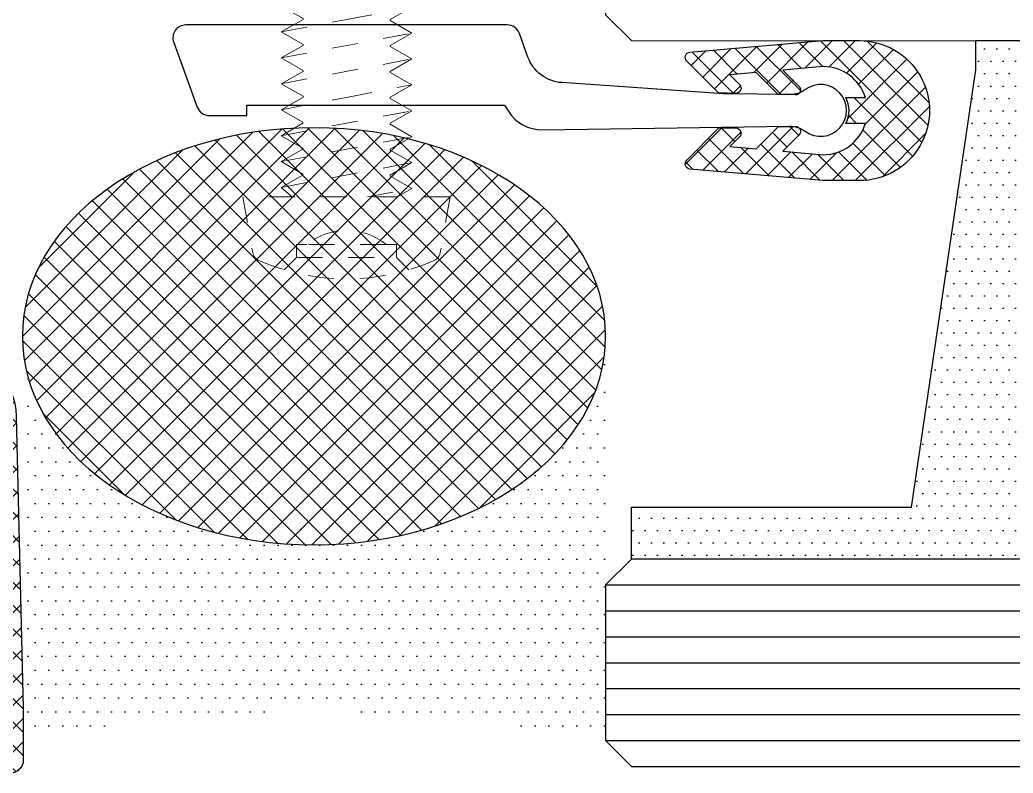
# Model space of a CAD drawing. Header units: inches. Extents: x -772 to 6765, y -813 to 4093.
# Drawn here: x 1539.365 to 1543.198, y -66.648 to -63.742 of the extents above; entities that cross this region are included whole.
import ezdxf

# ---------------------------------------------------------------- set-up
doc = ezdxf.new("R2010")
doc.units = ezdxf.units.IN
doc.header["$MEASUREMENT"] = 0
doc.linetypes.add('HIDDEN2', pattern=[0.1875, 0.125, -0.0625])
for name, color, linetype in [('aksoy_aksesuar', 40, 'Continuous'), ('aksoy_bant', 1, 'Continuous'), ('aksoy_block', 7, 'Continuous'), ('aksoy_detaytarama', 252, 'Continuous'), ('aksoy_fitil', 1, 'Continuous'), ('aksoy_silikon', 1, 'Continuous'), ('H_FAC_Cam', 153, 'Continuous')]:
    doc.layers.add(name, color=color, linetype=linetype)
doc.layers.add('aksoy_vida', color=8, linetype='Continuous', lineweight=0)

# ---------------------------------------------------------------- blocks, each defined once
blk = doc.blocks.new('0340175')
at = {"layer": 'aksoy_aksesuar'}
blk.add_lwpolyline([(4.658628444225997, 8.380285449624353, 0.01454234695920362), (4.745794385418776, 8.38377176450831), (10.98968463714982, 8.8156467999288, 0.2964189637032179), (12.2957194313517, 9.799041288569242), (12.62801320374547, 10.71201092484625, -0.3152987888789837), (13.09785951413824, 11.0410008531835), (25.49999996236738, 11.0410008531835, -0.5205670505517391), (25.96984627276015, 10.36999078151985), (25.06094587313191, 7.872807457009003, -0.3152987888789839), (24.59109956273915, 7.543817528671752), (23.14120333184383, 7.543817528671752), (23.14120333184383, 7.943828639134153), (13.1999999623672, 7.943828639134153), (13.05405627921618, 7.719204945035926, -0.2684808038618933), (11.73478393463165, 7), (2.211868420019528, 7.133329419611982, 0.1666355691980386), (1.593219421835784, 6.938727325669788, -1.979593738999512), (1.593661075418368, 8.548593246373457, 0.166356542833372), (2.2111175279083, 8.353625259790533), (4.658628663790296, 8.380285452016324)], format="xyb", close=True, dxfattribs=at)
blk = doc.blocks.new('RYN_0809850', base_point=(63.7, -37.626821))
at = {"layer": 'aksoy_detaytarama', "extrusion": (0, 0, -1)}
h = blk.add_hatch(dxfattribs=at)
h.set_pattern_fill('ANSI37', color=256, scale=0.2, angle=89.99999999999999)
h.set_pattern_definition([(135, (5448.026925652659, -3473.270843129746), (-0.4490128060534578, -0.4490128060534575), []), (225, (5448.026925652659, -3473.270843129746), (0.4490128060534575, -0.4490128060534578), [])])
edge = h.paths.add_edge_path()
edge.add_ellipse((-67.20720083135656, -33.37902416937787), major_axis=(-0.199999735221808, 0), ratio=1, start_angle=178.5402787016214, end_angle=314.99999985132024, ccw=False)
edge.add_line((-67.00726599999962, -33.38411899999983), (-67.02409199999965, -34.04444400000011))
edge.add_line((-67.02409199999965, -34.04444400000011), (-67.87447400000019, -34.89482600000019))
edge.add_line((-67.87447400000019, -34.89482600000019), (-67.78618000000006, -35.91045399999985))
edge.add_line((-67.78618000000006, -35.91045399999985), (-67.40763499999957, -35.53190899999981))
edge.add_ellipse((-67.26621333135652, -35.67333036906111), major_axis=(-0.2000002299722526, 0), ratio=1, start_angle=178.5403395368569, end_angle=315.0000606865575, ccw=False)
edge.add_line((-67.06627800000024, -35.67842500000006), (-67.0831049999997, -36.33874999999989))
edge.add_line((-67.0831049999997, -36.33874999999989), (-68.3125970000001, -37.56824199999983))
edge.add_ellipse((-68.45401855161757, -37.42682083334337), major_axis=(-0.2000000041009146, 0), ratio=1, start_angle=4.9686603744862055, end_angle=135.0000779820015, ccw=False)
edge.add_line((-68.65326699999969, -37.44414300000017), (-69.10005499999988, -32.30002800000011))
edge.add_line((-69.10005499999988, -32.30002800000011), (-69.10005499999988, -30.90002800000002))
edge.add_ellipse((-66.40002749999985, -30.90002800000002), major_axis=(-2.700027500000033, 0), ratio=1, start_angle=180, end_angle=360, ccw=False)
edge.add_line((-63.69999999999982, -30.90002800000002), (-63.69999999999982, -32.29854599999999))
edge.add_line((-63.69999999999982, -32.29854599999999), (-64.14733700000033, -37.44414300000017))
edge.add_ellipse((-64.34658494838229, -37.4268210663304), major_axis=(-0.1999994858005309, 0), ratio=1, start_angle=44.99997610709897, end_angle=175.0313937146134, ccw=False)
edge.add_line((-64.48800599999959, -37.56824199999983), (-65.71749900000032, -36.33874999999989))
edge.add_line((-65.71749900000032, -36.33874999999989), (-65.73432500000035, -35.67842500000006))
edge.add_ellipse((-65.53439016864333, -35.67333016937788), major_axis=(-0.1999997352219033, 0), ratio=1, start_angle=-134.99999985125692, end_angle=1.4597212984431849, ccw=False)
edge.add_line((-65.39296899999954, -35.53190899999981), (-65.01391899999999, -35.91095899999982))
edge.add_line((-65.01391899999999, -35.91095899999982), (-64.92558000000008, -34.89482600000019))
edge.add_line((-64.92558000000008, -34.89482600000019), (-65.77596300000005, -34.04444400000011))
edge.add_line((-65.77596300000005, -34.04444400000011), (-65.79278900000008, -33.38411899999983))
edge.add_ellipse((-65.5928541686436, -33.37902416937769), major_axis=(-0.1999997352213624, 0), ratio=1, start_angle=-134.9999998512655, end_angle=1.4597212984348857, ccw=False)
edge.add_line((-65.45143300000018, -33.23760300000004), (-64.83509099999992, -33.85394499999984))
edge.add_line((-64.83509099999992, -33.85394499999984), (-64.69999999999982, -32.30002800000011))
edge.add_ellipse((-66.40002664500905, -32.30002626663323), major_axis=(-1.700026645010115, 0), ratio=1, start_angle=179.9999415805588, end_angle=252.9053506225568)
edge.add_line((-65.90030200000001, -30.67510600000014), (-65.90030200000001, -31.43381200000022))
edge.add_ellipse((-66.4000274602546, -32.30002647922605), major_axis=(-1.000026529471666, 0), ratio=1, start_angle=240.019038660178, end_angle=300.0172868628155)
edge.add_line((-66.90030200000001, -31.43412900000021), (-66.90030200000001, -30.67510600000014))
edge.add_ellipse((-66.40057735499097, -32.30002626663323), major_axis=(-1.700026645010119, 0), ratio=1, start_angle=-72.90535062255681, end_angle=5.841944114494875e-05)
edge.add_line((-68.1006040000002, -32.30002800000011), (-67.96496399999978, -33.85394499999984))
edge.add_line((-67.96496399999978, -33.85394499999984), (-67.34862200000043, -33.23760300000004))
at = {"layer": 'aksoy_fitil'}
blk.add_lwpolyline([(67.34862200000043, -33.23760300000004, 0.677431), (67.00726599999962, -33.38411899999983), (67.02409199999965, -34.04444400000011), (67.87447400000019, -34.89482600000019), (67.78618000000006, -35.91045399999985), (67.40763499999957, -35.53190899999981, 0.677431), (67.06627800000024, -35.67842500000006), (67.0831049999997, -36.33874999999989), (68.3125970000001, -37.56824199999983, 0.637263), (68.65326699999969, -37.44414300000017), (69.10005499999988, -32.30002800000011), (69.10005499999988, -30.90002800000002, 1), (63.69999999999982, -30.90002800000002), (63.69999999999982, -32.29854599999999), (64.14733700000033, -37.44414300000017, 0.637263), (64.48800599999959, -37.56824199999983), (65.71749900000032, -36.33874999999989), (65.73432500000035, -35.67842500000006, 0.677431), (65.39296899999954, -35.53190899999981), (65.01391899999999, -35.91095899999982), (64.92558000000008, -34.89482600000019), (65.77596300000005, -34.04444400000011), (65.79278900000008, -33.38411899999983, 0.677431), (65.45143300000018, -33.23760300000004), (64.83509099999992, -33.85394499999984), (64.69999999999982, -32.30002800000011, -0.329293), (65.90030200000001, -30.67510600000014), (65.90030200000001, -31.43381200000022, -0.267941), (66.90030200000001, -31.43412900000021), (66.90030200000001, -30.67510600000014, -0.329293), (68.1006040000002, -32.30002800000011), (67.96496399999978, -33.85394499999984), (67.34862200000043, -33.23760300000004)], format="xyb", close=True, dxfattribs=at)
blk = doc.blocks.new('c1(8 20 12) silikon')
at = {"layer": 'aksoy_detaytarama'}
h = blk.add_hatch(dxfattribs=at)
h.set_pattern_fill('DOTS', color=256, scale=0.3)
h.set_pattern_definition([(0, (-3382.415465525104, -5313.159109061882), (0.238125, 0.47625), [0, -0.47625])])
h.paths.add_polyline_path([(-45.17120356632313, -13.04971671334351), (-45.17120356632313, -11.04971671334351), (-34.36650080037452, -11.04971671334351), (-31.88768288643132, 5.822495017462643), (-31.88768288643132, 6.950283286656486), (-25.88768288643132, 6.950283286656486), (-25.88768288643132, -13.04971671334351)])
for p, q in [((-46.17120356632313, -14.04971671334351), (103.8287964336778, -14.04971671334351)), ((-46.17120356632313, -15.04971671334351), (103.8287964336778, -15.04971671334351)), ((-46.17120356632313, -16.04971671334351), (103.8287964336778, -16.0497167133426)), ((-46.17120356632313, -17.04971671334351), (103.8287964336778, -17.04971671334351)), ((-46.17120356632313, -18.04971671334351), (103.8287964336778, -18.0497167133426)), ((-46.17120356632313, -19.04971671334351), (103.8287964336778, -19.04971671334351)), ((-46.17120356632313, -20.04971671334351), (103.8287964336778, -20.04971671334351))]:
    blk.add_line(p, q, dxfattribs=at)
at = {"layer": 'aksoy_silikon'}
blk.add_lwpolyline([(-45.17120356632313, -13.04971671334351), (-45.17120356632313, -11.04971671334351), (-34.36650080037452, -11.04971671334351), (-31.88768288643132, 5.822495017462643), (-31.88768288643132, 6.950283286656486), (-25.88768288643132, 6.950283286656486), (-25.88768288643132, -13.04971671334351)], close=True, dxfattribs=at)
at = {"layer": 'H_FAC_Cam'}
for points in [[(103.8287964336769, 12.95028328665649), (-45.17120356632313, 12.95028328665649), (-46.17120356632313, 11.95028328665649), (-46.17120356632313, 7.950283286656486), (-45.17120356632313, 6.950283286656486), (103.8287964336769, 6.950283286656486)], [(103.8287964336769, -13.04971671334351), (-45.17120356632313, -13.04971671334351), (-46.17120356632313, -14.04971671334351), (-46.17120356632313, -20.04971671334351), (-45.17120356632313, -21.04971671334351), (103.8287964336769, -21.04971671334351)]]:
    blk.add_lwpolyline(points, dxfattribs=at)
blk = doc.blocks.new('RYN_0535462', base_point=(-3.157513, 0))
at = {"layer": 'aksoy_vida', "linetype": 'HIDDEN2', "ltscale": 0.2}
for p, q in [((0, 7.998099999999795), (-2.14951099999962, 7.617672999999741)), ((0, 0), (0, 7.998099999999795)), ((0.3656320000000051, 6.518694000000323), (0, 6.100620000000163)), ((0.3656320000000051, 6.518694000000323), (1.325522000000092, 1.47935200000029)), ((0.8456100000003062, 5.678804000000127), (0.3656320000000051, 6.518694000000323)), ((1.365501999999651, 6.518694000000323), (0.8856040000000576, 5.678804000000127)), ((1.365501999999651, 6.518694000000323), (2.325391999999738, 1.47935200000029)), ((1.845478999999614, 5.678804000000127), (1.365501999999651, 6.518694000000323)), ((2.365370999999868, 6.518694000000323), (1.885473999999704, 5.678804000000127)), ((2.365370999999868, 6.518694000000323), (3.325260999999955, 1.47935200000029)), ((2.845349000000169, 5.678804000000127), (2.365370999999868, 6.518694000000323)), ((3.365241000000424, 6.518694000000323), (2.885344000000259, 5.678804000000127)), ((3.365241000000424, 6.518694000000323), (3.843369999999595, 4.008554000000004)), ((3.365241000000424, 6.518694000000323), (3.843369999999595, 5.682036999999582)), ((13.36510999999973, 6.518694000000323), (12.88521299999957, 5.678804000000127)), ((13.36510999999973, 6.518694000000323), (14.32499999999982, 1.47935200000029)), ((13.84508800000003, 5.678804000000127), (13.36510999999973, 6.518694000000323)), ((14.36498000000029, 6.518694000000323), (13.88508300000012, 5.678804000000127)), ((14.36498000000029, 6.518694000000323), (15.32487000000037, 1.47935200000029)), ((14.84495700000025, 5.678804000000127), (14.36498000000029, 6.518694000000323)), ((15.36484999999993, 6.518694000000323), (14.88495200000034, 5.678804000000127)), ((15.36484999999993, 6.518694000000323), (15.94336999999996, 3.48150700000042)), ((15.8448269999999, 5.678804000000127), (15.36484999999993, 6.518694000000323)), ((15.94336999999996, 5.781272999999601), (16.36471900000015, 6.518694000000323)), ((16.36471900000015, 6.518694000000323), (17.32460900000024, 1.47935200000029)), ((16.84469700000045, 5.678804000000127), (16.36471900000015, 6.518694000000323)), ((17.3645889999998, 6.518694000000323), (16.8846910000002, 5.678804000000127)), ((17.3645889999998, 6.518694000000323), (18.32447799999954, 1.47935200000029)), ((17.84456599999976, 5.678804000000127), (17.3645889999998, 6.518694000000323)), ((18.36445800000001, 6.518694000000323), (17.88456099999985, 5.678804000000127)), ((18.36445800000001, 6.518694000000323), (19.3243480000001, 1.47935200000029)), ((18.84443600000031, 5.678804000000127), (18.36445800000001, 6.518694000000323)), ((19.36432799999966, 6.518694000000323), (18.88443000000007, 5.678804000000127)), ((19.36432799999966, 6.518694000000323), (20.32421799999975, 1.770513999999821)), ((19.84430499999962, 5.678804000000127), (19.36432799999966, 6.518694000000323)), ((-2.805811999999605, 6.406192000000374), (-2.328787999999804, 5.929167999999663)), ((4.365109999999731, 6.515207000000373), (3.885212999999567, 5.675317000000177)), ((4.365109999999731, 6.515207000000373), (5.324999999999818, 1.475864000000001)), ((4.845088000000032, 5.675317000000177), (4.365109999999731, 6.515207000000373)), ((5.364980000000287, 6.515207000000373), (4.885083000000122, 5.675317000000177)), ((5.364980000000287, 6.515207000000373), (6.324870000000374, 1.475864000000001)), ((5.84495700000025, 5.675317000000177), (5.364980000000287, 6.515207000000373)), ((6.364849999999933, 6.515207000000373), (5.884952000000339, 5.675317000000177)), ((6.364849999999933, 6.515207000000373), (6.943369999999959, 3.47801999999956)), ((6.844826999999896, 5.675317000000177), (6.364849999999933, 6.515207000000373)), ((7.365109999999731, 6.515207000000373), (6.885212999999567, 5.675317000000177)), ((7.365109999999731, 6.515207000000373), (8.324999999999818, 1.475864000000001)), ((7.845088000000032, 5.675317000000177), (7.365109999999731, 6.515207000000373)), ((8.364980000000287, 6.515207000000373), (7.885083000000122, 5.675317000000177)), ((8.364980000000287, 6.515207000000373), (9.324870000000374, 1.475864000000001)), ((8.84495700000025, 5.675317000000177), (8.364980000000287, 6.515207000000373)), ((9.364849999999933, 6.515207000000373), (8.88495200000034, 5.675317000000177)), ((9.364849999999933, 6.515207000000373), (9.943369999999959, 3.47801999999956)), ((9.844826999999896, 5.675317000000177), (9.364849999999933, 6.515207000000373)), ((10.36510999999973, 6.515207000000373), (9.885212999999567, 5.675317000000177)), ((10.36510999999973, 6.515207000000373), (11.32499999999982, 1.475864000000001)), ((10.84508800000003, 5.675317000000177), (10.36510999999973, 6.515207000000373)), ((11.36498000000029, 6.515207000000373), (10.88508300000012, 5.675317000000177)), ((11.36498000000029, 6.515207000000373), (12.32487000000037, 1.475864000000001)), ((11.84495700000025, 5.675317000000177), (11.36498000000029, 6.515207000000373)), ((12.36484999999993, 6.515207000000373), (11.88495200000034, 5.675317000000177)), ((12.36484999999993, 6.515207000000373), (12.94336999999996, 3.47801999999956)), ((12.8448269999999, 5.675317000000177), (12.36484999999993, 6.515207000000373)), ((-2.328787999999804, 5.929167999999663), (-2.328787999999804, 2.068878000000041)), ((-2.328787999999804, 5.929167999999663), (-1.83768500000042, 5.929167999999663)), ((-1.83768500000042, 5.52922000000035), (-1.83768500000042, 5.929167999999663)), ((6.884821999999986, 5.675317000000177), (6.943369999999959, 5.777785000000222)), ((9.884821999999986, 5.675317000000177), (9.943369999999959, 5.777785000000222)), ((12.88482199999999, 5.675317000000177), (12.94336999999996, 5.777785000000222)), ((15.88482199999999, 5.678804000000127), (15.94336999999996, 5.781272999999601)), ((24.19793200000004, 3.999050000000352), (19.75178200000028, 5.840704999999616)), ((-1.83768500000042, 2.468826000000263), (-1.83768500000042, 5.52922000000035)), ((0.8856040000000576, 5.678804000000127), (0.8456100000003062, 5.678804000000127)), ((1.885473999999704, 5.678804000000127), (1.845478999999614, 5.678804000000127)), ((2.885344000000259, 5.678804000000127), (2.845349000000169, 5.678804000000127)), ((3.843369999999595, 5.678549999999632), (3.845218000000386, 5.675317000000177)), ((3.885212999999567, 5.675317000000177), (3.845218000000386, 5.675317000000177)), ((4.885083000000122, 5.675317000000177), (4.845088000000032, 5.675317000000177)), ((5.884952000000339, 5.675317000000177), (5.84495700000025, 5.675317000000177)), ((6.843369999999595, 5.678549999999632), (6.845218000000386, 5.675317000000177)), ((6.884821999999986, 5.675317000000177), (6.844826999999896, 5.675317000000177)), ((6.885212999999567, 5.675317000000177), (6.845218000000386, 5.675317000000177)), ((7.885083000000122, 5.675317000000177), (7.845088000000032, 5.675317000000177)), ((8.88495200000034, 5.675317000000177), (8.84495700000025, 5.675317000000177)), ((9.843369999999595, 5.678549999999632), (9.845218000000386, 5.675317000000177)), ((9.884821999999986, 5.675317000000177), (9.844826999999896, 5.675317000000177)), ((9.885212999999567, 5.675317000000177), (9.845218000000386, 5.675317000000177)), ((10.88508300000012, 5.675317000000177), (10.84508800000003, 5.675317000000177)), ((11.88495200000034, 5.675317000000177), (11.84495700000025, 5.675317000000177)), ((12.8433699999996, 5.682036999999582), (12.84521800000039, 5.678804000000127)), ((12.88482199999999, 5.675317000000177), (12.8448269999999, 5.675317000000177)), ((12.88521299999957, 5.678804000000127), (12.84521800000039, 5.678804000000127)), ((13.88508300000012, 5.678804000000127), (13.84508800000003, 5.678804000000127)), ((14.88495200000034, 5.678804000000127), (14.84495700000025, 5.678804000000127)), ((15.88482199999999, 5.678804000000127), (15.8448269999999, 5.678804000000127)), ((16.8846910000002, 5.678804000000127), (16.84469700000045, 5.678804000000127)), ((17.88456099999985, 5.678804000000127), (17.84456599999976, 5.678804000000127)), ((18.88443000000007, 5.678804000000127), (18.84443600000031, 5.678804000000127)), ((21.86805399999957, 4.983586999999716), (21.87265800000023, 4.962209999999686)), ((20.86818500000027, 4.569427999999789), (21.32408699999996, 2.452554000000418)), ((3.843369999999595, 4.005065999999715), (4.325130999999601, 1.475864000000001)), ((6.843369999999595, 4.005065999999715), (7.325130999999601, 1.475864000000001)), ((9.843369999999595, 4.005065999999715), (10.3251309999996, 1.475864000000001)), ((12.8433699999996, 4.008554000000004), (13.3251309999996, 1.47935200000029)), ((22.08009599999968, 3.999023000000307), (22.32395699999961, 2.866713000000345)), ((22.46392899999955, 3.280802000000222), (24.19786699999986, 3.999023000000307)), ((15.94336999999996, 3.48150700000042), (16.32473899999968, 1.47935200000029)), ((0, 3.189000999999735), (0.3256529999998747, 1.47935200000029)), ((22.46392899999955, 3.280802000000222), (22.32395699999961, 2.866713000000345)), ((21.89526999999998, 3.045256999999765), (21.32408699999996, 2.452554000000418)), ((21.89526999999998, 3.045256999999765), (21.93222100000003, 3.060561999999663)), ((22.32395699999961, 2.866713000000345), (21.93222100000003, 3.060561999999663)), ((-1.83768500000042, 2.468826000000263), (-1.83768500000042, 2.068878000000041)), ((0.8056299999998373, 2.319241999999576), (0.3256529999998747, 1.47935200000029)), ((0.8056299999998373, 2.319241999999576), (0.8456249999999272, 2.319241999999576)), ((1.325522000000092, 1.47935200000029), (0.8456249999999272, 2.319241999999576)), ((1.805499000000054, 2.319241999999576), (1.325522000000092, 1.47935200000029)), ((1.805499000000054, 2.319241999999576), (1.845494000000144, 2.319241999999576)), ((2.325391999999738, 1.47935200000029), (1.845494000000144, 2.319241999999576)), ((2.8053689999997, 2.319241999999576), (2.325391999999738, 1.47935200000029)), ((2.8053689999997, 2.319241999999576), (2.84536399999979, 2.319241999999576)), ((3.325260999999955, 1.47935200000029), (2.84536399999979, 2.319241999999576)), ((3.805239000000256, 2.319241999999576), (3.325260999999955, 1.47935200000029)), ((3.805239000000256, 2.319241999999576), (3.843369999999595, 2.319241999999576)), ((3.843369999999595, 2.315754999999626), (3.845233000000007, 2.315754999999626)), ((4.325130999999601, 1.475864000000001), (3.845233000000007, 2.315754999999626)), ((4.805107999999564, 2.315754999999626), (4.325130999999601, 1.475864000000001)), ((4.805107999999564, 2.315754999999626), (4.845102999999654, 2.315754999999626)), ((5.324999999999818, 1.475864000000001), (4.845102999999654, 2.315754999999626)), ((5.804978000000119, 2.315754999999626), (5.324999999999818, 1.475864000000001)), ((5.804978000000119, 2.315754999999626), (5.844971999999871, 2.315754999999626)), ((6.324870000000374, 1.475864000000001), (5.844971999999871, 2.315754999999626)), ((6.804847000000336, 2.315754999999626), (6.324870000000374, 1.475864000000001)), ((6.804847000000336, 2.315754999999626), (6.844842000000426, 2.315754999999626)), ((6.843369999999595, 2.315754999999626), (6.845233000000007, 2.315754999999626)), ((6.844842000000426, 2.315754999999626), (6.943369999999959, 2.143315999999686)), ((7.325130999999601, 1.475864000000001), (6.845233000000007, 2.315754999999626)), ((7.805107999999564, 2.315754999999626), (7.325130999999601, 1.475864000000001)), ((7.805107999999564, 2.315754999999626), (7.845102999999654, 2.315754999999626)), ((8.324999999999818, 1.475864000000001), (7.845102999999654, 2.315754999999626)), ((8.80497800000012, 2.315754999999626), (8.324999999999818, 1.475864000000001)), ((8.80497800000012, 2.315754999999626), (8.84497199999987, 2.315754999999626)), ((9.324870000000374, 1.475864000000001), (8.84497199999987, 2.315754999999626)), ((9.804847000000336, 2.315754999999626), (9.324870000000374, 1.475864000000001)), ((9.804847000000336, 2.315754999999626), (9.844842000000426, 2.315754999999626)), ((9.843369999999595, 2.315754999999626), (9.845233000000007, 2.315754999999626)), ((9.844842000000426, 2.315754999999626), (9.943369999999959, 2.143315999999686)), ((10.3251309999996, 1.475864000000001), (9.845233000000007, 2.315754999999626)), ((10.80510799999956, 2.315754999999626), (10.3251309999996, 1.475864000000001)), ((10.80510799999956, 2.315754999999626), (10.84510299999965, 2.315754999999626)), ((11.32499999999982, 1.475864000000001), (10.84510299999965, 2.315754999999626)), ((11.80497800000012, 2.315754999999626), (11.32499999999982, 1.475864000000001)), ((11.80497800000012, 2.315754999999626), (11.84497199999987, 2.315754999999626)), ((12.32487000000037, 1.475864000000001), (11.84497199999987, 2.315754999999626)), ((12.80484700000034, 2.315754999999626), (12.32487000000037, 1.475864000000001)), ((12.80484700000034, 2.315754999999626), (12.84484200000043, 2.315754999999626)), ((12.8433699999996, 2.319241999999576), (12.84523300000001, 2.319241999999576)), ((12.84484200000043, 2.315754999999626), (12.94336999999996, 2.143315999999686)), ((13.3251309999996, 1.47935200000029), (12.84523300000001, 2.319241999999576)), ((13.80510799999956, 2.319241999999576), (13.3251309999996, 1.47935200000029)), ((13.80510799999956, 2.319241999999576), (13.84510299999965, 2.319241999999576)), ((14.32499999999982, 1.47935200000029), (13.84510299999965, 2.319241999999576)), ((14.80497800000012, 2.319241999999576), (14.32499999999982, 1.47935200000029)), ((14.80497800000012, 2.319241999999576), (14.84497199999987, 2.319241999999576)), ((15.32487000000037, 1.47935200000029), (14.84497199999987, 2.319241999999576)), ((15.80484700000034, 2.319241999999576), (15.32487000000037, 1.47935200000029)), ((15.80484700000034, 2.319241999999576), (15.84484200000043, 2.319241999999576)), ((15.84484200000043, 2.319241999999576), (15.94336999999996, 2.146802999999636)), ((16.80471699999998, 2.319241999999576), (16.32473899999968, 1.47935200000029)), ((16.80471699999998, 2.319241999999576), (16.84471200000007, 2.319241999999576)), ((17.32460900000024, 1.47935200000029), (16.84471200000007, 2.319241999999576)), ((17.8045860000002, 2.319241999999576), (17.32460900000024, 1.47935200000029)), ((17.8045860000002, 2.319241999999576), (17.84458100000029, 2.319241999999576)), ((18.32447799999954, 1.47935200000029), (17.84458100000029, 2.319241999999576)), ((18.80445599999985, 2.319241999999576), (18.32447799999954, 1.47935200000029)), ((18.80445599999985, 2.319241999999576), (18.84445099999994, 2.319241999999576)), ((19.3243480000001, 1.47935200000029), (18.84445099999994, 2.319241999999576)), ((19.80432500000006, 2.319241999999576), (19.3243480000001, 1.47935200000029)), ((19.80432500000006, 2.319241999999576), (19.84432000000015, 2.319241999999576)), ((20.32421799999975, 1.770513999999821), (19.84432000000015, 2.319241999999576)), ((20.89540099999977, 2.631097000000409), (20.32421799999975, 1.770513999999821)), ((20.89540099999977, 2.631097000000409), (20.93235100000038, 2.646402000000307)), ((21.32408699999996, 2.452554000000418), (20.93235100000038, 2.646402000000307)), ((-2.805811999999605, 1.591854000000239), (-2.328787999999804, 2.068878000000041)), ((-2.328787999999804, 2.068878000000041), (-1.83768500000042, 2.068878000000041)), ((0.3256529999998747, 1.47935200000029), (0, 2.049291000000267)), ((15.94336999999996, 2.146802999999636), (16.32473899999968, 1.47935200000029)), ((0, 0), (-2.149405000000115, 0.3804090000003271))]:
    blk.add_line(p, q, dxfattribs=at)
for centre, radius, start, end in [((5.255164999999579, 3.999160999999731), 8.412678, 156.2692159999741, 203.7326570000081), ((-2.08006099999966, 7.223801000000094), 0.399948, 100.0000000000039, 156.2692159999741), ((-3.689975000000231, 3.999023000000307), 2.402599, 320.4395089999919, 39.56049100000814), ((23.22116000000005, 7.801327999999558), 3.988515, 212.151434000036, 279.5224110000191), ((-2.079955000000155, 0.774279999999635), 0.399948, 203.7326570000081, 259.9999999999961)]:
    blk.add_arc(centre, radius, start, end, dxfattribs=at)
blk = doc.blocks.new('0809307')
at = {"layer": 'aksoy_detaytarama'}
h = blk.add_hatch(dxfattribs=at)
h.set_pattern_fill('ANSI37', color=256, scale=0.2)
h.set_pattern_definition([(45, (-296177.8478476441, 750977.2138551504), (-0.4490128060534576, 0.4490128060534577), []), (135, (-296177.8478476441, 750977.2138551504), (-0.4490128060534577, -0.4490128060534576), [])])
edge = h.paths.add_edge_path()
edge.add_arc((-8.74999993271787, -0.4260282322006648), 0.4999999999940743, 89.99999999932093, 179.9999973859972)
edge.add_line((-9.249999932711944, -0.4260282093891874), (-9.249999951745849, -0.8440604525385424))
edge.add_arc((-9.749999951739866, -0.8440604297271218), 0.4999999999940177, 269.9999999993144, 359.9999973860037, ccw=False)
edge.add_line((-9.749999951745849, -1.344060429721139), (-12.08601633680519, -1.344060429721139))
edge.add_arc((-12.08601633681196, -3.844060429689578), 2.499999999968439, 89.99999999984482, 178.6207708255174)
edge.add_line((-14.58529203984654, -3.783886015997268), (-14.85642174404347, -15.04494932503439))
edge.add_line((-14.85642174404347, -15.04494932503439), (-14.85642174404347, -17.04494932503439))
edge.add_arc((-14.35642174404347, -17.04494932503439), 0.5, 180, 270)
edge.add_line((-14.35642174404347, -17.54494932503439), (-10.4564217440784, -17.54494932503439))
edge.add_arc((-10.4564217440784, -16.04494932503439), 1.5, 270, 360)
edge.add_line((-8.956421744078398, -16.04494932503439), (-8.956421744078398, -9.022401029244065))
edge.add_arc((-6.956421744078398, -9.022401029244065), 2, 90, 180, ccw=False)
edge.add_line((-6.956421744078398, -7.022401029244065), (-5.708760147157591, -7.022401029244065))
edge.add_arc((-7.263214047071319, -16.49571476162138), 9.599999999948212, 35.806944495409425, 80.68151005863308, ccw=False)
edge.add_arc((0.8771192775820217, -10.58397060414317), 0.461552871542973, 219.7616081244068, 384.2798084601423)
edge.add_arc((-6.909294608376827, -14.55144516799166), 9.199999999890737, 26.86412915115413, 55.86295363593718)
edge.add_arc((-1.466460610265346, -6.52240102923829), 0.5000000014152025, 89.99568037328311, 235.9399737254059, ccw=False)
edge.add_line((-1.466422914410941, -6.022401029244065), (-1.30941741069546, -6.022401029244065))
edge.add_arc((-1.309417410724407, -5.722401029226759), 0.300000000017306, 270.0000000055285, 360.0000000055883)
edge.add_line((-1.009417410707101, -5.722401029197499), (-1.009417410707101, -5.043968768324703))
edge.add_arc((-0.5094174107069307, -5.043968768324874), 0.5000000000001705, 90.00000000001961, 179.9999999999804, ccw=False)
edge.add_line((-0.5094174107071012, -4.543968768324703), (7.288026925118174, -4.543968768324703))
edge.add_arc((7.288026925118174, -4.043968768324703), 0.5, 270, 360)
edge.add_line((7.788026925118174, -4.043968768324703), (7.788026925118174, -1.726028232253157))
edge.add_arc((7.98802692515892, -1.726028232224053), 0.2000000000407454, 90.00000000833762, 180.0000000083376, ccw=False)
edge.add_line((7.988026925129816, -1.526028232183307), (8.794575497275218, -1.526028232183307))
edge.add_arc((8.794575497275204, -1.026028232183293), 0.5000000000000142, 270.0000000000016, 359.9999999999984)
edge.add_line((9.294575497275218, -1.026028232183307), (9.294575497275218, 1.935551370377652))
edge.add_arc((9.494575497380344, 1.935551370417625), 0.2000000001051259, 154.6561571812043, 180.0000000114512, ccw=False)
edge.add_line((9.313824443263002, 2.021161279175431), (10.74894310475793, 5.051175146480091))
edge.add_arc((10.92969415872134, 4.965565237695919), 0.1999999999772983, 98.53851659185409, 154.6561571555021, ccw=False)
edge.add_line((10.89999931171769, 5.163348492933437), (13.19465790566755, 5.500775334774517))
edge.add_line((13.19465790566755, 5.500775334774517), (13.59457549726358, 5.950664669275284))
edge.add_line((13.59457549726358, 5.950664669275284), (14.10707496292889, 5.634945187717676))
edge.add_line((14.10707496292889, 5.634945187717676), (16.04311767721083, 5.919637987040915))
edge.add_arc((15.98337809915017, 6.325894749252362), 0.4106255886198447, 278.3653251735158, 449.9999999984615)
edge.add_line((15.9833780991612, 6.736520337872207), (14.0265154617955, 6.736520337872207))
edge.add_line((14.0265154617955, 6.736520337872207), (13.56540093268268, 6.349599306588061))
edge.add_line((13.56540093268268, 6.349599306588061), (13.10428640356986, 6.736520337872207))
edge.add_line((13.10428640356986, 6.736520337872207), (12.11919662239961, 6.736520337872207))
edge.add_arc((12.11919662232431, 6.936520337834908), 0.1999999999627011, 255.9637565536461, 270.0000000215728, ccw=False)
edge.add_line((12.07068949739914, 6.742491837823763), (9.44606837228639, 7.398647119058296))
edge.add_arc((9.494575497341563, 7.592675619143773), 0.2000000000663447, 179.9999999905988, 255.9637565226788, ccw=False)
edge.add_line((9.294575497275218, 7.592675619176589), (9.294575497275218, 15.73652033787221))
edge.add_arc((9.094575497292695, 15.73652033784312), 0.1999999999825235, 8.333562154911657e-09, 90.0000000083417)
edge.add_line((9.094575497263577, 15.93652033782564), (7.894575497251935, 15.93652033782564))
edge.add_arc((7.894575497251935, 15.73652033787221), 0.1999999999534339, 90, 180)
edge.add_line((7.694575497298501, 15.73652033787221), (7.694575497298501, 15.13652033789549))
edge.add_arc((7.594575497292695, 15.13652033792458), 0.1000000000058066, 269.99999998331657, 359.9999999833329, ccw=False)
edge.add_line((7.594575497263577, 15.03652033791877), (6.446037286776118, 15.03652033791877))
edge.add_arc((6.446037286730387, 15.13652033785251), 0.09999999993374153, 215.5376778181825, 270.00000002620163, ccw=False)
edge.add_line((6.364663939690217, 15.0783965184819), (6.024575497256592, 15.5545203378424))
edge.add_arc((5.861732076795173, 15.43739546655711), 0.2005896683809289, 35.72551642313726, 131.9753644897494)
edge.add_line((5.72757549729431, 15.58652033784892), (5.225575497257523, 15.13452033791691))
edge.add_arc((5.894202157946372, 14.39142420777748), 0.999626665316663, 131.9804020484435, 179.9944900926394)
edge.add_line((4.894575497251935, 14.39152033790015), (4.894575497251935, 10.38152033789083))
edge.add_arc((5.894202157946462, 10.38161646801353), 0.9996266653167527, 180.0055099073629, 228.0195979515542)
edge.add_line((5.225575497257523, 9.63852033787407), (5.72757549729431, 9.186520337825641))
edge.add_arc((5.861732076795173, 9.335645209117454), 0.2005896683809285, 228.0246355102506, 324.2744835768627)
edge.add_line((6.024575497256592, 9.21852033783216), (6.364663939690217, 9.69464415719267))
edge.add_arc((6.446037286843505, 9.63652033788024), 0.09999999999196711, 90.00000003860993, 144.4623222466186, ccw=False)
edge.add_line((6.446037286776118, 9.736520337872207), (7.594575497263577, 9.736520337872207))
edge.add_arc((7.594575497292695, 9.6365203378664), 0.1000000000058066, 1.666717253101524e-08, 90.00000001668337, ccw=False)
edge.add_line((7.694575497298501, 9.63652033789549), (7.694575497298501, 0.248513505095616))
edge.add_arc((7.89457549725156, 0.248513505059836), 0.1999999999530582, 179.9999999897498, 226.2615274416275)
edge.add_line((7.756301955669187, 0.104012890253216), (8.907733383879531, -0.9977990405168384))
edge.add_arc((8.838596613064324, -1.070049348000876), 0.1000000000514628, -136.26152744007368, 46.26152746366188, ccw=False)
edge.add_line((8.76634630560875, -1.139186118845828), (7.664534374780487, 0.01224530942272395))
edge.add_arc((7.520033759973841, -0.1260282321597108), 0.1999999999531203, 43.73847255838015, 90.00000001024269)
edge.add_line((7.520033759938087, 0.07397176779340953), (4.899999955203384, 0.07397176779340953))
edge.add_arc((4.899999955203327, 0.1739717677700696), 0.09999999997666009, 179.9999999999674, 270.00000000003257, ccw=False)
edge.add_line((4.799999955226667, 0.1739717677701265), (4.799999955226667, 1.724662728607655))
edge.add_arc((4.899999955300719, 1.724662728665669), 0.1000000000740515, 118.07248696931421, 180.0000000332399, ccw=False)
edge.add_line((4.852941131684929, 1.812898022821173), (5.241176425828598, 2.019956846255809))
edge.add_arc((5.099999955220471, 2.284662728604264), 0.3000000000054021, 298.0724869396084, 405.0152786293964)
edge.add_line((5.312075414403807, 2.496851323056035), (4.846036418282893, 2.962641835445538))
edge.add_arc((4.775344598544513, 2.891912303917814), 0.1000000000402743, 45.01527864284123, 90.00000001719992)
edge.add_line((4.775344598514494, 2.991912303958088), (-4.775344692112412, 2.991912303958088))
edge.add_arc((-4.775344692113328, 2.891912303988104), 0.09999999996998454, 89.99999999947534, 134.9847213738341)
edge.add_line((-4.846036511822604, 2.962641835445538), (-5.312075508001726, 2.496851323056035))
edge.add_arc((-5.100000048789473, 2.284662728625794), 0.3000000000106152, 134.9847213774165, 241.9275130672628)
edge.add_line((-5.24117651936831, 2.019956846255809), (-4.852941221266519, 1.812898020609282))
edge.add_arc((-4.900000044687737, 1.724662726504553), 0.09999999993768692, 3.873031289458595e-06, 61.927513115361876, ccw=False)
edge.add_line((-4.80000004475005, 1.724662733264267), (-4.799999941373244, 0.1740300172241405))
edge.add_arc((-4.89999994133268, 0.1740300105711868), 0.09999999995943676, -90.00000000990087, 3.8118615748317097e-06, ccw=False)
edge.add_line((-4.899999941349961, 0.07403001061175019), (-8.749999938067049, 0.07403001061175019))
edge.add_line((-8.749999938067049, 0.07403001061175019), (-8.749999932711944, 0.07397176779340953))
edge = h.paths.add_edge_path(flags=16)
edge.add_arc((6.844575497263577, 13.18652033782564), 0.75, 0, 180)
edge.add_line((6.094575497263577, 13.18652033782564), (6.094575497263577, 11.58652033784892))
edge.add_arc((6.844575497263577, 11.58652033784892), 0.75, 180, 360)
edge.add_line((7.594575497263577, 11.58652033784892), (7.594575497263577, 13.18652033782564))
edge = h.paths.add_edge_path(flags=16)
edge.add_arc((-1.756421744066746, -2.243968768394562), 0.50000000000001, 90.00000000000108, 179.9999999999989, ccw=False)
edge.add_line((-1.756421744066756, -1.743968768394552), (0.2435782559332438, -1.743968768394552))
edge.add_arc((0.2435782559332537, -2.243968768394542), 0.4999999999999902, -1.0800249583553523e-12, 90.00000000000108, ccw=False)
edge.add_line((0.7435782559332438, -2.243968768394552), (0.7435782559332438, -2.743968768394552))
edge.add_arc((0.2435782559332438, -2.743968768394552), 0.5, -90, 0, ccw=False)
edge.add_line((0.2435782559332438, -3.243968768394552), (-1.756421744066756, -3.243968768394552))
edge.add_arc((-1.756421744066785, -2.743968768394581), 0.4999999999999711, 179.9999999999967, 270.0000000000033, ccw=False)
edge.add_line((-2.256421744066756, -2.743968768394552), (-2.256421744066756, -2.243968768394552))
edge = h.paths.add_edge_path(flags=16)
edge.add_arc((5.743578255933234, -2.243968768394562), 0.5000000000000098, 1.119555247875136e-12, 89.99999999999888)
edge.add_line((5.743578255933244, -1.743968768394552), (3.743578255933244, -1.743968768394552))
edge.add_arc((3.743578255933234, -2.243968768394542), 0.4999999999999902, 89.99999999999888, 180.0000000000011)
edge.add_line((3.243578255933244, -2.243968768394552), (3.243578255933244, -2.743968768394552))
edge.add_arc((3.743578255933244, -2.743968768394552), 0.5, 180, 270)
edge.add_line((3.743578255933244, -3.243968768394552), (5.743578255933244, -3.243968768394552))
edge.add_arc((5.743578255933272, -2.743968768394581), 0.4999999999999711, 269.9999999999968, 360.0000000000034)
edge.add_line((6.243578255933244, -2.743968768394552), (6.243578255933244, -2.243968768394552))
edge = h.paths.add_edge_path(flags=16)
edge.add_arc((2.749999955238309, 0.7500000426080078), 0.7500000000000001, 270.0000009382617, 450.0000009382617)
edge.add_line((2.749999942956492, 1.500000042608008), (-2.749999992083758, 1.499999957391992))
edge.add_arc((-2.749999979801942, 0.7499999573919922), 0.7500000000000001, 90.00000093826166, 270.0000009382617)
edge.add_line((-2.749999967520125, -4.260800778865814e-08), (2.749999967520125, 4.260800778865814e-08))
edge = h.paths.add_edge_path(flags=16)
edge.add_arc((-7.256421744066746, -2.243968768394562), 0.5000000000000098, 90.00000000000108, 179.9999999999989, ccw=False)
edge.add_line((-7.256421744066756, -1.743968768394552), (-5.256421744066756, -1.743968768394552))
edge.add_arc((-5.256421744066746, -2.243968768394542), 0.4999999999999902, -1.0800249583553523e-12, 90.00000000000108, ccw=False)
edge.add_line((-4.756421744066756, -2.243968768394552), (-4.756421744066756, -4.243968768394552))
edge.add_arc((-5.256421744066756, -4.243968768394552), 0.5, -90, 0, ccw=False)
edge.add_line((-5.256421744066756, -4.743968768394552), (-7.256421744066756, -4.743968768394552))
edge.add_arc((-7.256421744066785, -4.243968768394581), 0.4999999999999716, 179.9999999999967, 270.00000000000324, ccw=False)
edge.add_line((-7.756421744066756, -4.243968768394552), (-7.756421744066756, -2.243968768394552))
edge = h.paths.add_edge_path(flags=16)
edge.add_arc((-12.64423847221769, -6.84494932508096), 0.4999999999999991, 90, 180.0000000000001)
edge.add_line((-13.14423847221769, -6.844949325080961), (-13.14423847221769, -14.54494932503439))
edge.add_arc((-12.64423847221769, -14.54494932503439), 0.5000000000000018, 180.0000000000002, 269.9999999999998)
edge.add_line((-12.64423847221769, -15.04494932503439), (-11.15642174403183, -15.04494932503439))
edge.add_arc((-11.15642174402136, -14.54494932508505), 0.499999999949349, 269.9999999988003, 361.3792291731279)
edge.add_line((-10.65656660345849, -14.53291444235947), (-10.84195750881918, -6.832914442289621))
edge.add_arc((-11.34181264941388, -6.844949325063291), 0.4999999999823291, 1.379229178549665, 90.00000000422234)
edge.add_line((-11.34181264945073, -6.344949325080961), (-12.64423847221769, -6.344949325080961))
at = {"layer": 'aksoy_fitil'}
for points in [[(-8.749999932711944, 0.07397176779340953, 0.4142135490139125), (-9.249999932711944, -0.4260282093891874), (-9.249999951745849, -0.8440604525385424, -0.4142135490139791), (-9.749999951745849, -1.344060429721139), (-12.08601633680519, -1.344060429721139, 0.4071804572250333), (-14.58529203984654, -3.783886015997268), (-14.85642174404347, -15.04494932503439), (-14.85642174404347, -17.04494932503439, 0.414213562373095), (-14.35642174404347, -17.54494932503439), (-10.4564217440784, -17.54494932503439, 0.414213562373095), (-8.956421744078398, -16.04494932503439), (-8.956421744078398, -9.022401029244065, -0.414213562373095), (-6.956421744078398, -7.022401029244065), (-5.708760147157591, -7.022401029244065, -0.1983434633011067), (0.5223179238382727, -10.87917740049306, 0.8732642410167215), (1.297846985922661, -10.39418322662823, 0.1272108558418737), (-1.746491182420868, -6.936626668320969, -0.7395849875620142), (-1.466422914410941, -6.022401029244065), (-1.30941741069546, -6.022401029244065, 0.4142135623734002), (-1.009417410707101, -5.722401029197499), (-1.009417410707101, -5.043968768324703, -0.4142135623728952), (-0.5094174107071012, -4.543968768324703), (7.288026925118174, -4.543968768324703, 0.414213562373095), (7.788026925118174, -4.043968768324703), (7.788026925118174, -1.726028232253157, -0.414213562373095), (7.988026925129816, -1.526028232183307), (8.794575497275218, -1.526028232183307, 0.4142135623730784), (9.294575497275218, -1.026028232183307), (9.294575497275218, 1.935551370377652, -0.1110363545009476), (9.313824443263002, 2.021161279175431), (10.74894310475793, 5.051175146480091, -0.2498732857187912), (10.89999931171769, 5.163348492933437), (13.19465790566755, 5.500775334774517), (13.59457549726358, 5.950664669275284), (14.10707496292889, 5.634945187717676), (16.04311767721083, 5.919637987040915, 0.9295393300175815), (15.9833780991612, 6.736520337872207), (14.0265154617955, 6.736520337872207), (13.56540093268268, 6.349599306588061), (13.10428640356986, 6.736520337872207), (12.11919662239961, 6.736520337872207, -0.06132135523697343), (12.07068949739914, 6.742491837823763), (9.44606837228639, 7.398647119058296, -0.3441507314089416), (9.294575497275218, 7.592675619176589), (9.294575497275218, 15.73652033787221, 0.4142135623731366), (9.094575497263577, 15.93652033782564), (7.894575497251935, 15.93652033782564, 0.414213562373095), (7.694575497298501, 15.73652033787221), (7.694575497298501, 15.13652033789549, -0.4142135623731783), (7.594575497263577, 15.03652033791877), (6.446037286776118, 15.03652033791877, -0.2422133274520617), (6.364663939690217, 15.0783965184819), (6.024575497256592, 15.5545203378424, 0.4465355904389718), (5.72757549729431, 15.58652033784892), (5.225575497257523, 15.13452033791691, 0.2126208104623512), (4.894575497251935, 14.39152033790015), (4.894575497251935, 10.38152033789083, 0.2126208104623303), (5.225575497257523, 9.63852033787407), (5.72757549729431, 9.186520337825641, 0.446535590438972), (6.024575497256592, 9.21852033783216), (6.364663939690217, 9.69464415719267, -0.2422133274520144), (6.446037286776118, 9.736520337872207), (7.594575497263577, 9.736520337872207, -0.4142135623731783), (7.694575497298501, 9.63652033789549), (7.694575497298501, 0.248513505095616, 0.2046409392393156), (7.756301955669187, 0.104012890253216), (8.907733383879531, -0.9977990405168384, -1.02226380718649), (8.76634630560875, -1.139186118845828), (7.664534374780487, 0.01224530942272395, 0.2046409392392466), (7.520033759938087, 0.07397176779340953), (4.899999955203384, 0.07397176779340953, -0.414213562373428), (4.799999955226667, 0.1739717677701265), (4.799999955226667, 1.724662728607655, -0.2769839649473939), (4.852941131684929, 1.812898022821173), (5.241176425828598, 2.019956846255809, 0.5037284978615106), (5.312075414403807, 2.496851323056035), (4.846036418282893, 2.962641835445538, 0.1988430650188685), (4.775344598514494, 2.991912303958088), (-4.775344692112412, 2.991912303958088, 0.1988430650188685), (-4.846036511822604, 2.962641835445538), (-5.312075508001726, 2.496851323056035, 0.5037284978618294), (-5.24117651936831, 2.019956846255809), (-4.852941221266519, 1.812898020609282, -0.2769839469932433), (-4.80000004475005, 1.724662733264267), (-4.799999941373244, 0.1740300172241405, -0.4142135819097587), (-4.899999941349961, 0.07403001061175019), (-8.749999938067049, 0.07403001061175019)], [(7.594575497263577, 13.18652033782564, 0.9999999999999999), (6.094575497263577, 13.18652033782564), (6.094575497263577, 11.58652033784892, 0.9999999999999999), (7.594575497263577, 11.58652033784892)], [(2.749999967520125, 4.260800778865814e-08, 0.9999999999999999), (2.749999942956492, 1.500000042608008), (-2.749999992083758, 1.499999957391992, 0.9999999999999999), (-2.749999967520125, -4.260800778865814e-08)], [(-7.756421744066756, -2.243968768394552, -0.4142135623730833), (-7.256421744066756, -1.743968768394552), (-5.256421744066756, -1.743968768394552, -0.4142135623731067), (-4.756421744066756, -2.243968768394552), (-4.756421744066756, -4.243968768394552, -0.414213562373095), (-5.256421744066756, -4.743968768394552), (-7.256421744066756, -4.743968768394552, -0.4142135623731288), (-7.756421744066756, -4.243968768394552)], [(-2.256421744066756, -2.243968768394552, -0.4142135623730833), (-1.756421744066756, -1.743968768394552), (0.2435782559332438, -1.743968768394552, -0.4142135623731067), (0.7435782559332438, -2.243968768394552), (0.7435782559332438, -2.743968768394552, -0.414213562373095), (0.2435782559332438, -3.243968768394552), (-1.756421744066756, -3.243968768394552, -0.4142135623731288), (-2.256421744066756, -2.743968768394552)], [(6.243578255933244, -2.243968768394552, 0.4142135623730833), (5.743578255933244, -1.743968768394552), (3.743578255933244, -1.743968768394552, 0.4142135623731067), (3.243578255933244, -2.243968768394552), (3.243578255933244, -2.743968768394552, 0.414213562373095), (3.743578255933244, -3.243968768394552), (5.743578255933244, -3.243968768394552, 0.4142135623731288), (6.243578255933244, -2.743968768394552)], [(-12.64423847221769, -6.344949325080961, 0.4142135623730959), (-13.14423847221769, -6.844949325080961), (-13.14423847221769, -14.54494932503439, 0.4142135623730932), (-12.64423847221769, -15.04494932503439), (-11.15642174403183, -15.04494932503439, 0.421281819066768), (-10.65656660345849, -14.53291444235947), (-10.84195750881918, -6.832914442289621, 0.4071804572250337), (-11.34181264945073, -6.344949325080961)]]:
    blk.add_lwpolyline(points, format="xyb", close=True, dxfattribs=at)
blk = doc.blocks.new('dt-p103')
at = {"layer": 'aksoy_detaytarama'}
h = blk.add_hatch(dxfattribs=at)
h.set_pattern_fill('ANSI37', color=256, scale=0.2251009465810843, angle=-1.272221872585407e-14)
h.set_pattern_definition([(44.99999999999999, (-5695.1995254301, -6712.330014652805), (-0.5053660383483104, 0.5053660383483107), []), (135, (-5695.1995254301, -6712.330014652805), (-0.5053660383483107, -0.5053660383483104), [])])
edge = h.paths.add_edge_path()
edge.add_ellipse((1.255047329468653, -174.1523083007196), major_axis=(-11.25504732919036, -1.87620913325468e-10), ratio=0.7147226558933601, start_angle=0, end_angle=360)
h = blk.add_hatch(dxfattribs=at)
h.set_pattern_fill('DOTS', color=256, scale=0.3376514198716263, angle=-1.272221872585407e-14)
h.set_pattern_definition([(0, (-5695.1995254301, -6712.330014652805), (0.2680108145231035, 0.5360216290462068), [0, -0.5360216290462068])])
edge = h.paths.add_edge_path()
edge.add_ellipse((1.255047329235822, -174.1523083003704), major_axis=(-11.25504732919036, -1.87620913325468e-10), ratio=0.7147226558933601, start_angle=-2.1032064978498966e-12, end_angle=179.9996029541778, ccw=False)
edge.add_line((-10, -174.1523083004868), (-10, -189.7474347190523))
edge.add_arc((1.255047329002991, -245.5303502099123), 56.9070272553462, 78.59285577521001, 101.40714422478987, ccw=False)
edge.add_line((12.51009465823881, -189.747434719), (12.51009465823881, -174.1523640446582))
at = {"layer": 'aksoy_bant'}
blk.add_ellipse((1.255047329468653, -174.1523083007196), major_axis=(-11.25504732919036, -1.87620913325468e-10), ratio=0.7147226558933601, dxfattribs=at)
at = {"layer": 'aksoy_block', "extrusion": (0, 0, -1), "rotation": 90}
blk.add_blockref('RYN_0535462', (3.999049999983981, -171.9365814187331), dxfattribs=at)
at = {"layer": 'aksoy_block', "xscale": -1}
blk.add_blockref('c1(8 20 12) silikon', (-56.17120356624946, -169.6977180049289), dxfattribs=at)
at = {"layer": 'aksoy_block'}
for name, p in [('0809307', (27.33027885085903, -173.4614071681863)), ('0340175', (-19.29892933182418, -173.1837228420191))]:
    blk.add_blockref(name, p, dxfattribs=at)
at = {"layer": 'aksoy_block', "extrusion": (0, 0, -1), "xscale": -1, "rotation": 270}
blk.add_blockref('RYN_0809850', (13.07207972393371, -168.1474897183944), dxfattribs=at)
blk.add_blockref('RYN_0809850', (13.07207972393371, -168.1474897183944), dxfattribs=at)

msp = doc.modelspace()

# ---------------------------------------------------------------- block references
at = {"layer": 'aksoy_block', "xscale": -0.1000000000000014, "yscale": 0.1000000000000014, "zscale": 0.1, "rotation": 359.9990483270242}
msp.add_blockref('dt-p103', (1540.625592955585, -47.54757268997946), dxfattribs=at)

doc.saveas('drawing.dxf')
